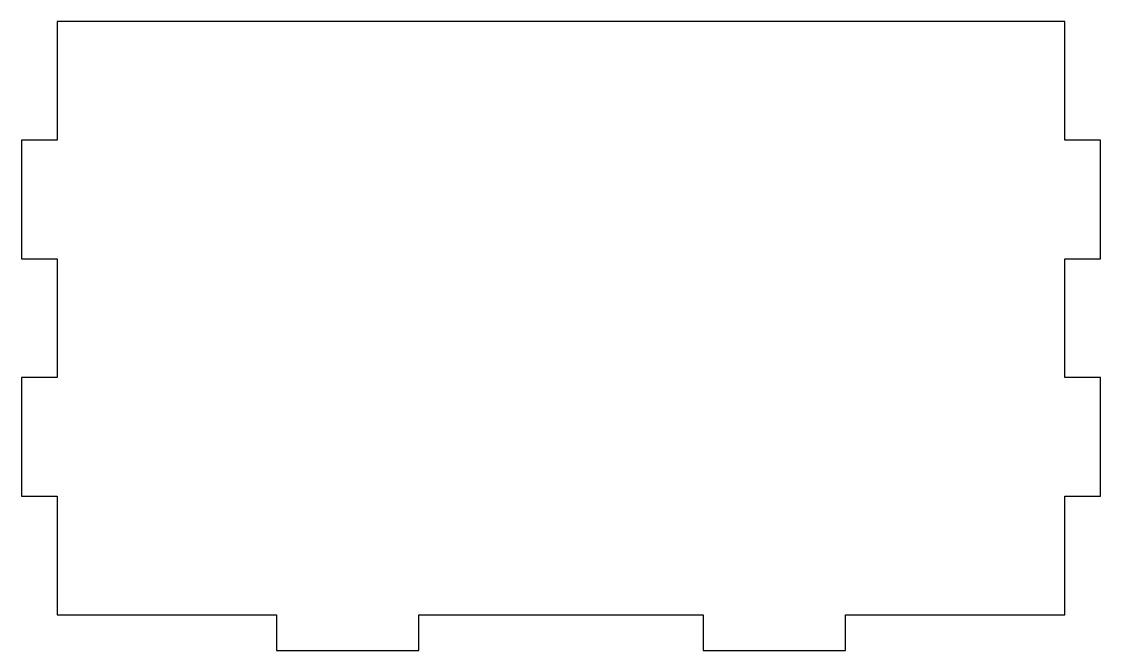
# Model space of a CAD drawing. Header units: millimetres. Extents: x 0 to 91, y 0 to 53.
import ezdxf

# ---------------------------------------------------------------- set-up
doc = ezdxf.new("R2010")
doc.units = ezdxf.units.MM
doc.layers.get('0').update_dxf_attribs({"linetype": 'CONTINUOUS'})

msp = doc.modelspace()

# ---------------------------------------------------------------- linework, layer by layer
for p, q in [((3, 53), (3, 43)), ((88, 53), (3, 53)), ((0, 43), (0, 33)), ((91, 43), (88, 43)), ((3, 33), (3, 23)), ((88, 33), (91, 33)), ((0, 23), (0, 13)), ((91, 23), (88, 23)), ((3, 13), (3, 3)), ((88, 13), (91, 13)), ((21.5, 3), (21.5, 0)), ((33.5, 0), (33.5, 3)), ((57.5, 3), (57.5, 0)), ((69.5, 0), (69.5, 3)), ((69.5, 3), (88, 3))]:
    msp.add_line(p, q)
msp.add_lwpolyline([(0, 13), (3, 13), (3, 3), (21.5, 3), (21.5, 0), (33.5, 0), (33.5, 3), (57.5, 3), (57.5, 0), (69.5, 0), (69.5, 3), (88, 3), (88, 13), (91, 13), (91, 23), (88, 23), (88, 33), (91, 33), (91, 43), (88, 43), (88, 53), (3, 53), (3, 43), (0, 43), (0, 33), (3, 33), (3, 23), (0, 23)], close=True)

doc.saveas('drawing.dxf')
